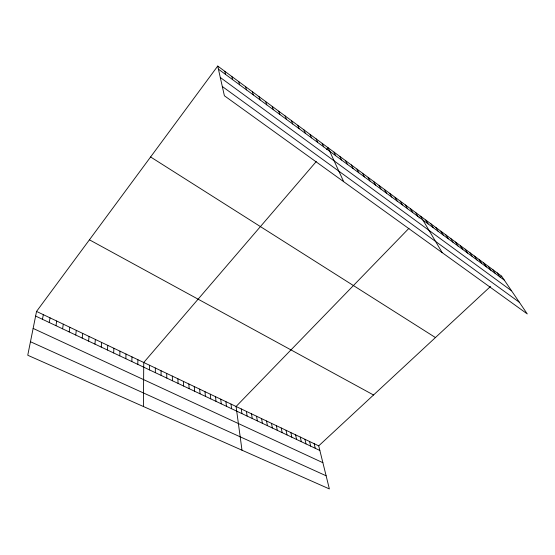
<?xml version="1.0" encoding="UTF-8"?>
<svg xmlns="http://www.w3.org/2000/svg" width="555" height="555" viewBox="0 0 555 555"><rect width="100%" height="100%" fill="white"/><g stroke="black" fill="none" stroke-linecap="round" stroke-linejoin="round"><path stroke-width="0.83" d="M143.433 406.524L143.745 362.498L316.274 161.519M137.806 364.378L137.883 359.702M131.847 361.562L131.972 356.886M125.832 358.717L126.006 354.041M119.762 355.852L119.984 351.176M113.643 352.952L113.914 348.283M107.462 350.032L107.781 345.363M101.232 347.083L101.6 342.414M94.94 344.107L95.363 339.445M88.592 341.11L89.064 336.448M82.182 338.078L82.709 333.416M75.716 335.019L76.299 330.364M69.188 331.932L69.826 327.277M62.597 328.817L63.291 324.169M55.951 325.674L56.7 321.026M49.235 322.497L50.047 317.855M42.458 319.291L43.325 314.657M36.547 311.424L27.75 355.249L329.372 488.934L318.716 445.852L36.547 311.424L217.726 66.066L501.609 276.154L527.25 313.908L224.393 95.765L217.726 66.066M326.569 149.524L328.095 147.748L343.684 181.686M408.959 228.313L236.083 406.482L241.994 450.209M418.976 217.983L420.655 216.249L442.203 252.65M318.716 445.852L490.537 286.429M500.367 277.306L501.609 276.154M30.463 341.727L326.118 475.781M33.133 328.414L322.885 462.71M35.617 316.059L319.86 450.466M89.424 239.809L373.529 394.993M150.599 156.968L435.439 337.551M222.312 86.504L519.369 302.302M220.286 77.471L511.585 290.841M218.42 69.16L504.329 280.164M497.19 272.887L499.895 276.889M492.736 269.591L495.414 273.587M488.233 266.261L490.897 270.25M483.696 262.903L486.333 266.886M479.118 259.511L481.726 263.486M474.497 256.091L477.078 260.059M469.828 252.636L472.388 256.597M465.118 249.153L467.657 253.101M460.366 245.636L462.877 249.57M455.565 242.084L458.048 246.011M450.722 238.497L453.178 242.417M445.831 234.876L448.26 238.782M440.892 231.22L443.292 235.119M435.904 227.536L438.277 231.421M430.874 223.811L433.212 227.682M425.789 220.051L428.099 223.908M415.633 212.523L417.873 216.36M410.554 208.77L412.767 212.593M405.427 204.975L407.606 208.784M400.245 201.146L402.396 204.941M395.021 197.275L397.137 201.056M389.742 193.369L391.823 197.136M384.414 189.428L386.46 193.175M379.03 185.446L381.042 189.179M373.598 181.423L375.568 185.134M368.111 177.357L370.039 181.055M362.561 173.257L364.455 176.934M356.962 169.108L358.814 172.771M351.308 164.925L353.119 168.567M345.592 160.693L347.361 164.322M339.82 156.42L341.547 160.027M333.985 152.105L335.671 155.691M322.143 143.343L323.731 146.881M316.128 138.889L317.668 142.406M310.051 134.386L311.542 137.89M303.904 129.842L305.354 133.318M297.695 125.25L299.096 128.698M291.424 120.608L292.769 124.029M285.083 115.912L286.373 119.311M278.672 111.166L279.914 114.545M272.193 106.373L273.379 109.723M265.644 101.53L266.775 104.846M259.025 96.626L260.094 99.914M252.331 91.672L253.344 94.933M245.56 86.663L246.517 89.896M238.719 81.599L239.607 84.797M231.803 76.479L232.628 79.642M224.803 71.304L225.566 74.432M314.165 443.681L315.282 448.301M309.572 441.496L310.661 446.116M304.945 439.289L306.006 443.917M300.283 437.069L301.316 441.697M295.579 434.829L296.585 439.463M290.841 432.567L291.819 437.208M286.061 430.291L287.011 434.933M281.246 428.002L282.169 432.643M276.39 425.685L277.285 430.333M271.499 423.354L272.359 428.002M266.567 421.002L267.392 425.657M261.585 418.63L262.383 423.292M256.57 416.243L257.34 420.898M251.512 413.836L252.248 418.491M246.413 411.401L247.114 416.07M241.272 408.952L241.931 413.621M231.005 404.068L231.601 408.737M225.892 401.626L226.454 406.295M220.73 399.17L221.258 403.839M215.527 396.693L216.02 401.362M210.283 394.189L210.74 398.865M204.989 391.67L205.412 396.346M199.661 389.131L200.036 393.807M194.278 386.571L194.625 391.247M188.853 383.984L189.158 388.66M183.386 381.375L183.65 386.058M177.864 378.746L178.093 383.429M172.3 376.096L172.487 380.779M166.687 373.425L166.833 378.101M161.026 370.726L161.123 375.409M155.317 368.007L155.372 372.689M149.559 365.266L149.566 369.942"/></g></svg>
